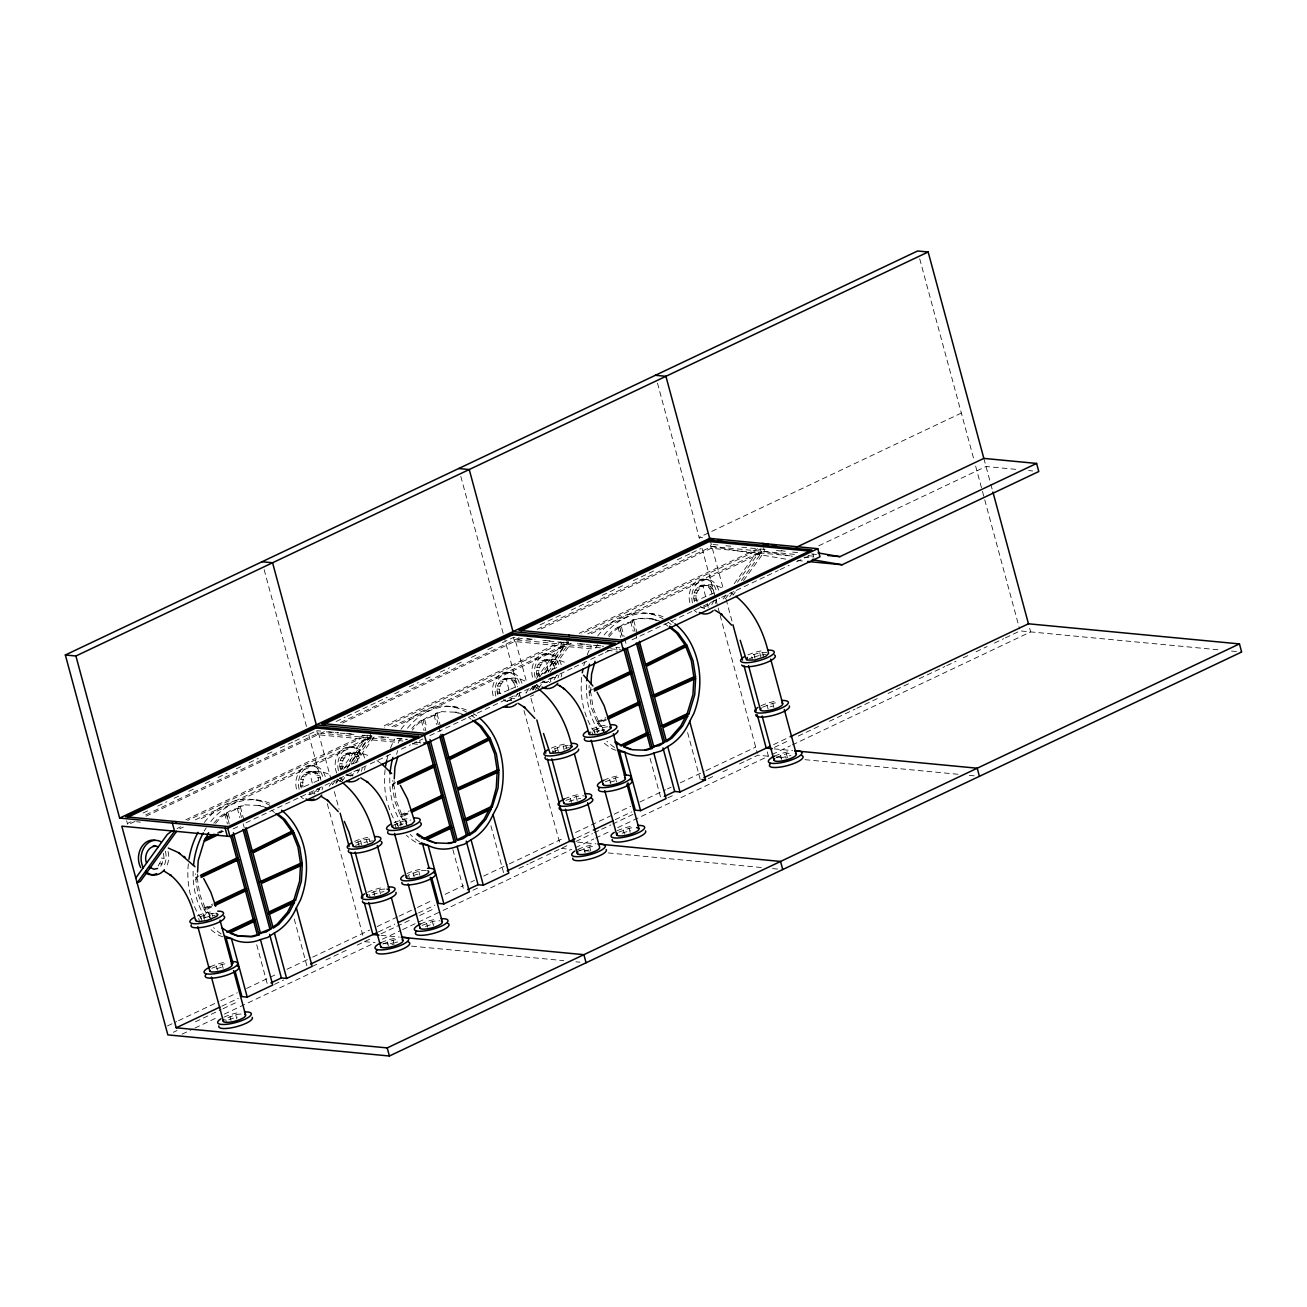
<?xml version="1.0" encoding="UTF-8"?>
<svg xmlns="http://www.w3.org/2000/svg" width="1307" height="1307" viewBox="0 0 1307 1307"><rect width="100%" height="100%" fill="white"/><g stroke="black" fill="none" stroke-linecap="round" stroke-linejoin="round"><path stroke-width="0.75" stroke-dasharray="5 3.75" d="M197.471 873.942L197.259 877.765L195.495 877.601L195.707 873.779M394.142 780.72L393.93 784.543L392.165 784.38L392.394 780.557M590.813 687.482L590.601 691.321L588.836 691.142L589.163 685.407M160.745 866.28L164.078 858.323L163.326 852.474M301.214 788.056C295.513 769.186 319.218 768.434 330.802 775.329M306.998 772.061L309.628 772.306L312.259 783.105L303.502 786.896C298.78 775.982 316.049 764.53 320.656 777.894L318.026 777.632L315.003 773.189L310.543 771.326M340.555 769.415C334.837 750.528 358.543 749.777 370.142 756.688M343.186 769.676C337.173 758.681 354.801 745.137 359.997 759.236L357.35 758.991L354.344 754.547L349.884 752.685M497.885 694.834C492.249 677.059 514.272 674.739 525.773 681.486M508.929 689.867L500.173 693.658C495.451 682.744 512.72 671.292 517.327 684.656L514.697 684.411L511.674 679.967L507.214 678.104M537.226 676.193C531.524 657.307 555.23 656.555 566.813 663.466M539.856 676.438C533.844 665.443 551.472 651.899 556.668 666.015L554.021 665.769L551.015 661.309L546.555 659.447M694.556 601.596C688.92 583.837 710.943 581.501 722.444 588.264M697.203 601.857C691.191 590.862 708.802 577.318 713.998 591.434L711.367 591.172L708.345 586.729L703.901 584.866M396.625 754.302L397.622 750.626M158.098 866.035L160.892 861.035L163.522 861.28M308.681 794.378L315.444 791.454L318.075 791.699L320.869 786.7M357.415 773.058L360.193 768.059L357.563 767.797M517.539 693.462L516.396 696.19L513.765 695.928L510.073 699.915L505.352 701.14L507.998 701.402L503.015 700.585M554.086 679.82L556.88 674.82M714.21 600.24L711.416 605.239L708.786 604.994L702.039 607.918L704.669 608.163L699.686 607.363M315.444 791.454L317.095 789.167L319.725 789.412M708.786 604.994L710.436 602.707M329.184 786.275L332.681 781.439M340.849 770.166L360.683 742.784L365.323 739.272L364.228 735.22L185.088 820.143M334.804 781.504L332.468 784.723L331.423 780.883M344.133 768.614L363.967 741.232L368.607 737.72M335.736 783.171L337.614 780.589L334.331 782.141M347.09 767.487L367.251 739.68L371.874 736.168L370.78 732.116M336.373 783.154L338.709 779.92M346.894 768.614L367.97 739.533L366.875 735.482L187.718 820.404M339.64 781.586L341.993 778.368M352.514 763.827L371.237 737.981L369.489 731.495M341.764 781.651L345.26 776.815M355.798 762.275L374.521 736.413L197.961 820.11M528.191 689.835L525.855 693.053L529.139 691.501L533.387 685.636M536.36 678.545L557.37 649.546L561.994 646.05L560.899 641.998L381.758 726.921M539.644 676.993L560.638 647.994L565.278 644.498M532.406 689.949L536.654 684.084M544.954 672.631L563.921 646.442L568.561 642.946L567.467 638.894M533.044 689.916L536.556 685.064M544.741 673.759L564.64 646.295L563.546 642.243L384.389 727.166M535.151 689.982L539.824 683.512M548.025 672.206L567.908 644.743L566.16 638.257M538.435 688.43L541.948 683.577M550.133 672.272L571.192 643.191L394.632 726.888M726.038 594.979L722.526 599.815L725.81 598.263L729.306 593.427M734.207 583.706L754.041 556.325L758.664 552.812L757.586 548.76L578.429 633.683M737.475 582.154L757.308 554.772L761.948 551.26L586.827 634.271M729.714 596.695L732.051 593.46M741.412 580.537L761.311 553.073L760.217 549.022L581.06 633.944M732.998 595.126L735.335 591.908M743.52 580.602L764.579 551.521L762.831 545.035M213.842 823.198L219.021 817.267L224.608 813.542L226.372 813.722L229.182 824.129M215.59 823.377L220.785 817.43L226.372 813.722M411.803 728.489L415.691 724.045L421.279 720.32L423.043 720.484L417.456 724.209L412.26 730.139M608.474 635.267L612.379 630.807L617.966 627.082L619.714 627.262L622.524 637.669M608.948 636.917L614.127 630.971L619.714 627.262M226.356 813.183L231.568 809.719L239.001 808.2L226.356 813.183L228.986 822.887M423.043 719.961L428.239 716.497L435.672 714.962L423.043 719.961L425.853 730.907M619.714 626.723L624.909 623.259L632.343 621.74L619.714 626.723L622.328 636.427M393.407 825.305L402.817 821.253L410.904 820.028M211.832 968.242L222.108 964.403A11.6 3.022 -15.1 0 1 227.516 963.635M565.849 800.423L576.109 796.6A11.6 3.022 -15.1 0 1 583.641 795.849M605.19 781.782L615.45 777.943A11.6 3.022 -15.1 0 1 620.858 777.175M762.52 707.185L772.78 703.362A11.6 3.022 -15.1 0 1 778.204 702.594M382.771 944.046L393.031 940.207A11.6 3.022 -15.1 0 1 398.455 939.439M422.112 925.389L432.372 921.566A11.6 3.022 -15.1 0 1 439.904 920.831M579.442 850.808L589.702 846.985A11.6 3.022 -15.1 0 1 595.126 846.201M618.783 832.167L629.043 828.328A11.6 3.022 -15.1 0 1 634.467 827.56M776.113 757.586L786.389 753.747A11.6 3.022 -15.1 0 1 791.797 752.979M214.234 913.25L206.147 914.475L198.403 917.449L199.497 921.5M355.733 842.868L363.477 839.895L371.564 838.669M568.251 745.431L560.164 746.673L552.404 749.63L553.498 753.682M607.575 726.79L599.488 728.015L591.744 730.989L592.839 735.04M961.331 413.061L699.098 537.373L702.611 537.716M143.1 813.019L148.573 810.422M157.722 806.092L166.855 801.763M174.174 798.283L179.647 795.685M188.796 791.356L196.099 787.892M205.248 783.563L210.737 780.965M218.04 777.485L227.189 773.156M236.322 768.826L241.811 766.229M249.114 762.765L258.263 758.419M267.396 754.09L272.885 751.492M280.204 748.029L292.997 741.968M294.827 741.102L307.619 735.024M309.449 734.158L316.751 730.695L320.721 731.07M336.111 721.529L345.244 717.184M347.074 716.318L376.334 702.463M378.148 701.598L387.297 697.268M394.6 693.788L400.089 691.191M409.238 686.861L418.371 682.532M425.69 679.068L431.163 676.471M440.312 672.125L449.445 667.795M456.764 664.332L462.253 661.734M471.386 657.405L478.705 653.925M487.838 649.595L493.327 646.998M502.46 642.668L513.439 637.473L519.369 638.028M540.101 624.828L562.026 614.437M571.175 610.091L593.117 599.701M602.249 595.371L624.191 584.964M633.323 580.635L655.264 570.228M662.567 566.764L669.887 563.301M677.206 559.837L689.998 553.776M691.828 552.91L700.96 548.564M127.334 823.557L131.01 821.825M145.714 814.849L318.5 732.949L402.883 740.987M340.555 722.493L518.846 637.979M537.226 629.255L711.841 546.489L796.241 554.527M135.046 821.4L127.727 824.864L126.648 820.812M146.008 816.205L317.846 734.746L398.39 742.425M321.13 733.194L324.414 731.642M342.695 722.983L514.517 641.525L595.061 649.203M517.801 639.973L521.085 638.404L534.922 639.727M541.196 628.879L711.204 548.287L791.748 555.965M177.033 828.524L180.693 826.792M195.315 819.865L371.874 736.168L361.99 735.22M391.986 726.643L568.561 642.946L542.846 640.479M179.68 828.785L183.323 827.053M591.303 633.666L764.579 551.521L792.418 556.276M818.77 545.787L986.033 466.501L1016.454 469.409M217.632 832.526L222.991 829.978M217.599 833.539L222.974 830.991M219.903 832.967L223.432 831.301M233.152 828.899L238.642 826.302M245.961 822.822L337.353 779.495M339.183 778.629L351.975 772.568M353.805 771.702L368.427 764.775M370.257 763.909L392.198 753.502M401.331 749.172L410.48 744.843M412.309 743.977L422.896 738.945M429.823 735.661L557.795 675M559.625 674.134L572.417 668.073M574.247 667.207L588.869 660.28M590.699 659.414L603.491 653.337M605.321 652.471L612.64 649.007M631.984 639.842L719.732 598.247M721.562 597.381L734.354 591.303M736.184 590.437L765.428 576.583M767.258 575.717L778.237 570.505M780.067 569.64L789.199 565.31M796.518 561.847L809.311 555.785M531.001 688.903L534.285 687.351M530.479 696.435L533.746 694.883M195.495 877.601L199.072 875.902M392.165 784.38L395.743 782.681M588.836 691.142L592.414 689.442M195.707 879.023L197.471 879.203L199.857 894.592L205.379 908.512L203.614 908.349L198.109 894.429L195.707 879.023L199.301 877.324M392.378 785.801L394.142 785.964L396.544 801.371L402.05 815.29L400.301 815.111L394.779 801.191L392.378 785.801L395.972 784.102M589.065 692.563L590.813 692.743L593.215 708.133L598.72 722.052L596.972 721.889L591.45 707.969L589.065 692.563L592.643 690.864M203.614 908.349L212.6 904.085M400.301 815.111L409.271 810.863M596.972 721.889L605.942 717.625M204.987 908.692L212.567 905.114M401.657 815.47L409.238 811.876M598.328 722.248L605.909 718.654M211.767 920.226L204.137 909.623L213.074 905.392M408.438 826.988L400.808 816.401L407.964 813.003M605.108 733.766L597.479 723.163L606.432 718.932M210.247 915.848L205.869 909.77L213.057 906.404M406.918 822.626L402.54 816.532L407.931 814.016M606.856 733.93L599.227 723.31L606.399 719.945M167.508 1025.913L176.69 1021.551M178.536 1020.685L218.972 1001.505M220.818 1000.639L237.351 992.797M246.549 988.451L277.787 973.633M286.985 969.271L310.87 957.949M312.716 957.083L369.701 930.061M377.053 926.581L397.263 916.991M399.109 916.125L415.642 908.283M417.488 907.417L432.192 900.441M445.05 894.347L463.43 885.623M470.781 882.143L474.457 880.395M483.655 876.049L507.541 864.711M509.387 863.845L564.526 837.705M575.554 832.477L612.313 815.062M614.159 814.179L630.693 806.337M639.891 801.992L665.622 789.787M667.469 788.922L671.144 787.173M680.326 782.811L704.228 771.489M706.058 770.624L755.691 747.098M221.863 1006.145L238.299 998.352M378.377 931.956L394.796 924.163M418.534 912.923L434.97 905.13M576.861 837.869L591.483 830.942M615.221 819.685L631.64 811.892M773.581 744.614L788.235 737.671M173.374 1032.269L177.049 1030.52M195.429 1021.813L221.161 1009.625M222.991 1008.743L237.694 1001.783M274.47 984.351L283.652 979.989M313.059 966.053L316.735 964.305M325.933 959.959L347.989 949.503M357.17 945.141L371.874 938.165M381.072 933.819L410.48 919.867M419.678 915.521L434.381 908.545M472.971 890.247L480.322 886.767M518.928 868.469L528.11 864.107M529.956 863.241L544.66 856.265M546.489 855.399L568.561 844.943M575.913 841.447L592.447 833.621M594.293 832.739L599.799 830.125M601.645 829.259L610.826 824.897M612.673 824.031L632.882 814.441M667.812 797.891L673.317 795.277M708.247 778.727L713.753 776.113M722.951 771.751L730.303 768.271M739.501 763.909L745.006 761.295M746.852 760.429L757.88 755.201L774.512 756.786M774.381 747.375L789.052 740.415M798.218 736.07L820.224 725.646M829.39 721.301L855.072 709.129M856.902 708.247L878.908 697.824M888.074 693.478L910.08 683.038M919.246 678.692L944.912 666.537M946.758 665.655L955.923 661.309M963.259 657.829L968.765 655.232M976.1 651.752L987.095 646.54M994.431 643.06L1003.596 638.715M1005.442 637.849L1020.097 630.889L1221.359 650.085M182.081 1034.147L193.109 1028.919M194.939 1028.054L217.011 1017.598M224.363 1014.101L373.247 943.54M382.428 939.178L400.808 930.47M402.654 929.587L441.243 911.289M443.089 910.424L569.917 850.302M575.423 847.688L593.803 838.98M595.649 838.097L610.353 831.138M617.705 827.641L768.418 756.198L767.111 751.345M772.094 754.466L790.425 745.774M792.271 744.908L1030.651 631.902L1029.344 627.033M714.161 592.937L696.86 600.436L694.213 600.174M546.522 671.978L539.513 675.016L536.883 674.771M556.815 667.518L548.27 671.226L545.64 660.427L543.009 660.182M510.645 689.132L517.49 686.175M344.591 767.487L360.144 760.756M313.974 782.37L320.803 779.397M350.423 775.492L353.07 775.754L348.021 775.721L352.727 774.496L356.419 770.509L359.066 770.771M426.311 870.429A11.6 3.022 -15.1 0 0 418.779 871.181L408.519 875.004L409.597 879.056M384.862 889.054A11.6 3.022 -15.1 0 0 379.438 889.822L369.178 893.645L370.273 897.697M241.109 1014.02A11.6 3.022 -15.1 0 0 235.701 1014.787L225.441 1018.627L226.519 1022.678M766.817 652.356L759.743 652.765L751.313 655.313L752.407 659.365M634.973 631.444L631.967 620.27C641.296 617.084 652.193 617.574 661.146 621.854M631.967 620.27L639.973 618.587L653.696 619.044M438.286 724.666L435.296 713.508L441.537 711.645L457.025 712.266L464.475 715.076M435.296 713.508L443.302 711.809M241.485 817.365L238.626 806.729L244.866 804.867L260.354 805.504L267.804 808.314M238.626 806.729L246.615 805.047M555.736 677.532L553.09 677.287L549.397 681.274L544.692 682.499L549.741 682.515M1028.642 470.569L1032.693 470.945M718.017 544.986L710.109 544.235L711.204 548.287M725.924 545.754L733.848 546.506M741.755 547.257L755.593 548.581M760.217 549.022L768.336 549.79M776.44 550.557L784.559 551.342M792.679 552.109L799.345 552.796M811.516 553.956L817.594 554.527M808.102 555.671L816.009 556.423M803.919 557.125L814.065 558.105M797.466 560.507L803.56 561.095M705.731 579.246L708.378 579.507M701.5 585.095L704.13 585.356M706.237 585.422L708.868 585.683M700.34 585.601L702.97 585.846L705.6 596.645M708.345 586.729L710.992 586.974M699.196 586.091L701.826 586.353M710.109 588.689L712.74 588.951M697.137 587.791L699.784 588.052M695.487 590.078L698.134 590.339M694.36 592.79L696.99 593.051M693.805 595.763L696.435 596.008M693.87 598.753L696.517 599.014M1231.504 651.049L1241.65 652.013M649.22 613.637L654.497 614.143M527.276 638.78L535.184 639.548M545.084 640.479L552.992 641.247M563.546 642.243L569.623 642.832M579.769 643.796L587.889 644.563M596.008 645.348L602.086 645.919M577.286 643.763L591.483 645.119M593.509 645.315L603.654 646.279M615.826 647.439L619.877 647.831M600.37 647.847L515.17 639.711L526.541 681.911M610.516 648.811L621.315 649.84M607.249 650.363L617.378 651.327M548.401 653.827L551.031 654.088M548.891 660.002L551.538 660.264M544.153 659.676L546.783 659.937M551.015 661.309L553.645 661.571M541.85 660.672L544.48 660.934M552.763 663.27L555.41 663.531M539.807 662.371L542.438 662.633M538.157 664.659L540.788 664.92M537.014 667.387L539.644 667.632M536.458 670.344L539.105 670.589M536.54 673.35L539.17 673.595M509.06 672.484L511.707 672.729M509.567 678.66L512.197 678.905M504.812 678.333L507.459 678.578M542.356 681.944L547.339 682.744M503.669 678.823L506.299 679.085L510.236 695.275M511.674 679.967L514.321 680.212M502.509 679.33L505.156 679.575M513.422 681.927L516.069 682.172M500.467 681.029L503.113 681.274M498.817 683.316L501.463 683.561M497.673 686.028L500.32 686.273M497.134 688.985L499.764 689.23M497.199 691.991L499.829 692.236M497.542 693.413L500.173 693.658M512.115 698.216L514.746 698.461M508.913 700.421L511.56 700.666L510.678 697.072M452.549 706.858L457.826 707.365M597.479 723.163L599.243 723.326M457.025 712.266L455.277 712.103L464.573 715.615M774.348 748.878L792.614 750.61M776.538 756.982L786.683 757.946M804.949 759.677L959.126 774.381M969.271 775.345L977.391 776.129M328.629 731.822L338.513 732.77M346.437 733.521L354.344 734.289M366.875 735.482L372.952 736.053M381.072 736.838L389.192 737.605M397.295 738.373L407.441 739.337M326.391 731.838L338.252 732.966M340.228 733.145L354.083 734.469M378.573 736.805L388.718 737.769M396.838 738.553L406.983 739.517M414.76 742.131L424.644 743.062M412.604 743.781L420.707 744.565M351.73 747.065L354.36 747.31M347.482 752.914L350.113 753.159M352.22 753.24L354.867 753.486M346.322 753.404L348.969 753.665L351.599 764.464M354.344 754.547L356.974 754.793M345.179 753.91L347.809 754.155M356.092 756.508L358.722 756.753M343.137 755.609L345.767 755.854M341.486 757.897L344.117 758.142M340.343 760.609L342.973 760.854M339.787 763.566L342.418 763.827M339.853 766.572L342.499 766.833M340.212 767.993L342.842 768.255M312.389 765.706L315.02 765.967M308.142 771.555L310.788 771.8M312.896 771.882L315.526 772.143M345.685 775.165L350.652 775.982M315.003 773.189L317.65 773.434M305.838 772.551L308.485 772.813M316.751 775.149L319.398 775.41M303.796 774.25L306.426 774.512M302.146 776.538L304.776 776.799M301.002 779.25L303.649 779.511M300.447 782.223L303.093 782.468M300.528 785.213L303.159 785.474M300.871 786.634L303.502 786.896M312.242 793.643L314.889 793.888L314.007 790.294M255.878 800.096L261.155 800.603M400.808 816.401L402.572 816.565M260.354 805.504L258.606 805.324L266.04 808.134M577.678 842.1L595.943 843.848M561.193 848.423L571.747 849.436M575.815 849.811L590.012 851.167M608.261 852.916L762.455 867.619M772.6 868.583L778.694 869.171M136.532 821.76L140.486 822.136M161.447 858.062L164.078 858.323M159.748 863.747L162.395 863.992M204.137 909.623L205.902 909.786M381.007 935.338L399.272 937.07M364.522 941.661L375.076 942.657M383.196 943.442L393.342 944.406M411.591 946.137L563.758 960.645M575.93 961.805L579.981 962.197M781.21 550.606L785.18 551.293M711.841 546.489L787.369 559.396M308.991 794.068L311.327 794.623M651.948 618.865L661.244 622.377M616.022 750.332L612.509 749.009A71.33 56.544 -84.6 0 1 603.099 742.098M222.664 936.792L219.168 935.469A71.33 56.544 -84.6 0 1 209.757 928.558M700.209 606.301L702.333 607.608M542.879 680.882L544.986 682.189M503.538 699.539L505.662 700.846M346.208 774.12L348.315 775.427M730.94 592.774L733.456 594.538M534.008 685.799L539.301 689.541M376.939 760.576L381.971 764.121M337.337 779.037L342.63 782.762M664.969 623.782L667.812 626.053M468.282 717.02L471.141 719.275M271.611 810.242L274.47 812.513M983.844 458.398L990.265 482.234M990.804 484.194L992.389 490.092M919.703 258.802L973.519 458.202M975.626 466.06L1019.574 628.928M812.97 554.054L813.689 556.749M762.504 652.356L763.598 656.408M759.743 652.765L760.837 656.817M772.78 703.362L773.875 707.414M786.389 753.747L787.467 757.799M753.943 654.301L755.038 658.352M767.046 705.045L768.14 709.097M780.638 755.43L781.733 759.481M710.093 540.003L723.228 588.673M726.104 599.341L732.443 622.818M657.47 383.114L699.425 538.566M702.071 548.401L715.354 597.593M715.877 599.554L719.602 613.326M720.124 615.287L757.341 753.24M687.596 732.573L700.225 779.397M633.732 620.449L637.555 634.614M635.496 633.372L637.587 641.133M630.595 621.56L633.209 631.265M621.462 626.886L624.092 636.591M624.615 638.535L626.707 646.295M617.966 627.082L620.776 637.506M650.069 758.305L660.803 798.071M616.283 647.275L617.018 649.971M602.413 727.346L603.507 731.397M615.45 777.943L616.545 781.994M629.043 828.328L630.137 832.379M596.613 728.898L597.707 732.949M609.716 779.625L610.81 783.677M623.308 830.01L624.403 834.062M593.966 729.894L595.061 733.962M565.833 745.578L566.568 748.274M563.072 746.003L564.167 750.055M576.109 796.6L577.204 800.652M589.702 846.985L590.797 851.037M557.272 747.539L558.367 751.59M570.375 798.283L571.469 802.335M583.968 848.668L585.062 852.719M554.642 748.552L555.736 752.603M531.001 698.395L535.233 714.063M513.439 637.473L514.517 641.525M460.816 476.402L503.277 633.764M503.816 635.741L517.621 686.878M519.729 694.752L521.852 702.627M523.976 710.485L559.886 843.57M490.926 825.812L503.554 872.619M437.044 713.671L440.394 726.071M438.809 726.61L440.916 734.371M433.924 714.798L436.538 724.503M424.791 720.124L426.883 727.885M421.279 720.32L424.089 730.727M452.892 849.632L464.132 891.309M419.612 740.514L420.348 743.209M405.742 820.584L406.836 824.635M418.779 871.181L419.874 875.233M432.372 921.566L433.467 925.617M399.942 822.119L401.037 826.171M413.028 872.864L414.123 876.915M426.637 923.248L427.732 927.3M397.295 823.132L398.39 827.184M395.073 824.211L396.168 828.262M369.162 838.816L369.881 841.512M366.401 839.225L367.496 843.276M379.438 889.822L380.533 893.874M393.031 940.207L394.126 944.258M360.601 840.76L361.696 844.812M373.704 891.505L374.799 895.556M387.297 941.89L388.391 945.941M357.955 841.773L359.049 845.825M318.5 732.949L330.916 778.972M334.331 791.634L339.085 809.245M316.751 730.695L317.846 734.746M264.145 569.623L306.606 727.002M308.73 734.861L320.934 780.116M327.305 803.723L363.215 936.792M294.255 919.033L306.884 965.84M240.374 806.909L244.197 821.074M243.184 823.72L244.229 827.592M237.237 808.02L239.867 817.725M228.121 813.346L230.212 821.106M224.608 813.542L227.418 823.965M256.727 944.765L267.461 984.53M211.816 913.397L212.551 916.093M209.055 913.805L210.149 917.857M222.108 964.403L223.203 968.454M235.701 1014.787L236.796 1018.839M203.271 915.357L204.366 919.409M216.358 966.085L217.452 970.137M229.95 1016.47L231.045 1020.522M200.625 916.354L201.719 920.406M707.348 603.834L708.231 607.428M550.018 678.415L550.884 682.025M711.367 591.172L712.054 594.015M554.021 665.769L554.723 668.612M514.697 684.411L515.383 687.253M357.35 758.991L358.053 761.834M318.026 777.632L318.712 780.475M204.333 822.462A71.33 56.544 -84.6 0 1 269.863 805.373M201.147 918.658A71.33 56.544 -84.6 0 1 188.698 861.084M210.786 821.45A71.33 56.544 -84.6 0 1 271.791 804.132M221.193 933.95A71.33 56.544 -84.6 0 1 213.58 927.676M205.379 917.612A71.33 56.544 -84.6 0 1 193.24 869.041M204.251 831.072A71.33 56.544 -84.6 0 1 206.294 827.707M299.14 789.314A17.383 13.789 -84.6 0 1 307.88 766.899A17.383 13.789 -84.6 0 1 325.361 776.881M355.716 845.4A17.383 4.525 -15.1 0 1 366.891 841.822M369.767 841.267A17.383 4.525 -15.1 0 1 372.511 840.858M354.622 841.349A17.383 4.525 -15.1 0 1 371.417 836.807M296.509 789.069A17.383 13.789 -84.6 0 1 306.41 766.163A17.383 13.789 -84.6 0 1 323.286 779.544M322.862 787.059A17.383 13.789 -84.6 0 1 321.979 789.918M303.436 798.708A17.383 13.789 -84.6 0 1 300.447 796.339M367.675 892.224A17.383 4.525 -15.1 0 1 384.307 887.339M372.528 894.691A17.383 4.525 -15.1 0 1 379.684 892.518M381.138 892.175A17.383 4.525 -15.1 0 1 384.013 891.603M381.285 942.608A17.383 4.525 -15.1 0 1 397.916 937.723M390.336 943.687A17.383 4.525 -15.1 0 1 393.276 942.902M394.73 942.559A17.383 4.525 -15.1 0 1 397.622 942.004M210.345 966.804A17.383 4.525 -15.1 0 1 226.977 961.919M216.554 968.797A17.383 4.525 -15.1 0 1 223.791 966.755M223.938 1017.189A17.383 4.525 -15.1 0 1 240.57 1012.304M228.79 1019.672A17.383 4.525 -15.1 0 1 237.4 1017.14M168.031 851.478A17.383 13.789 -84.6 0 1 166.022 867.407M203.712 917.988A17.383 4.525 -15.1 0 1 215.165 915.455M197.292 915.929A17.383 4.525 -15.1 0 1 214.07 911.404M165.401 851.216A17.383 13.789 -84.6 0 1 163.375 867.145M401.004 729.241A71.33 56.544 -84.6 0 1 466.534 712.152M471.386 715.305A71.33 56.544 -84.6 0 1 474.474 717.755M415.838 842.231A71.33 56.544 -84.6 0 1 406.428 835.32M397.818 825.436A71.33 56.544 -84.6 0 1 387.411 802.694M386.905 800.766A71.33 56.544 -84.6 0 1 385.369 767.863M386.692 760.56A71.33 56.544 -84.6 0 1 388.097 755.152M390.466 748.208A71.33 56.544 -84.6 0 1 394.681 739.076M407.474 728.228A71.33 56.544 -84.6 0 1 466.73 710.126M473.444 713.622A71.33 56.544 -84.6 0 1 476.647 715.795M419.482 841.757A71.33 56.544 -84.6 0 1 410.251 834.454M402.05 824.39A71.33 56.544 -84.6 0 1 389.911 775.803M398.145 743.16A71.33 56.544 -84.6 0 1 400.922 737.851M495.827 696.092A17.383 13.789 -84.6 0 1 504.551 673.66A17.383 13.789 -84.6 0 1 522.048 683.659M552.387 752.178A17.383 4.525 -15.1 0 1 560.621 749.319M565.016 748.29A17.383 4.525 -15.1 0 1 569.182 747.637M551.309 748.127A17.383 4.525 -15.1 0 1 568.088 743.585M493.18 695.83A17.383 13.789 -84.6 0 1 503.081 672.942A17.383 13.789 -84.6 0 1 519.957 686.322M519.827 692.351A17.383 13.789 -84.6 0 1 518.65 696.68M564.363 798.985A17.383 4.525 -15.1 0 1 580.978 794.117M569.198 801.469A17.383 4.525 -15.1 0 1 576.354 799.28M577.808 798.936A17.383 4.525 -15.1 0 1 580.684 798.381M577.955 849.37A17.383 4.525 -15.1 0 1 594.587 844.502M584.164 851.363A17.383 4.525 -15.1 0 1 591.401 849.321M407.016 873.566A17.383 4.525 -15.1 0 1 423.648 868.698M413.224 875.559A17.383 4.525 -15.1 0 1 420.478 873.533M420.609 923.967A17.383 4.525 -15.1 0 1 437.241 919.082M425.461 926.434A17.383 4.525 -15.1 0 1 434.071 923.918M338.48 770.673A17.383 13.789 -84.6 0 1 347.221 748.258A17.383 13.789 -84.6 0 1 364.702 758.24M365.127 767.176A17.383 13.789 -84.6 0 1 364.441 770.117M398.978 825.223A17.383 4.525 -15.1 0 1 403.291 823.9M393.962 822.707A17.383 4.525 -15.1 0 1 410.741 818.166M336.798 773.14A17.383 13.789 -84.6 0 1 343.447 748.601A17.383 13.789 -84.6 0 1 362.072 757.995M362.202 768.402A17.383 13.789 -84.6 0 1 361.32 771.277M342.777 780.067A17.383 13.789 -84.6 0 1 339.787 777.698M597.675 636.003A71.33 56.544 -84.6 0 1 663.204 618.914M668.057 622.067A71.33 56.544 -84.6 0 1 671.144 624.517M594.505 732.198A71.33 56.544 -84.6 0 1 582.04 674.624M583.804 665.524A71.33 56.544 -84.6 0 1 584.784 661.93M587.153 654.987A71.33 56.544 -84.6 0 1 591.352 645.854M604.144 634.99A71.33 56.544 -84.6 0 1 663.401 616.904M670.115 620.4A71.33 56.544 -84.6 0 1 673.334 622.573M614.535 747.49A71.33 56.544 -84.6 0 1 606.922 741.216M598.72 731.152A71.33 56.544 -84.6 0 1 586.582 682.581M595.698 648.125A71.33 56.544 -84.6 0 1 597.593 644.612M692.498 602.854A17.383 13.789 -84.6 0 1 701.238 580.439A17.383 13.789 -84.6 0 1 718.719 590.421M749.074 658.94A17.383 4.525 -15.1 0 1 752.995 657.405M754.4 656.947A17.383 4.525 -15.1 0 1 760.233 655.362M761.687 655.068A17.383 4.525 -15.1 0 1 765.853 654.399M747.98 654.889A17.383 4.525 -15.1 0 1 764.758 650.347M689.851 602.609A17.383 13.789 -84.6 0 1 698.591 580.177A17.383 13.789 -84.6 0 1 716.073 590.176M716.514 599.112A17.383 13.789 -84.6 0 1 715.337 603.458M696.794 612.248A17.383 13.789 -84.6 0 1 693.805 609.879M761.033 705.764A17.383 4.525 -15.1 0 1 777.665 700.879M770.084 706.842A17.383 4.525 -15.1 0 1 773.025 706.058M774.626 756.149A17.383 4.525 -15.1 0 1 791.258 751.264M780.834 758.142A17.383 4.525 -15.1 0 1 790.964 755.544M603.687 780.344A17.383 4.525 -15.1 0 1 620.319 775.459M609.895 782.338A17.383 4.525 -15.1 0 1 617.149 780.295M617.28 830.729A17.383 4.525 -15.1 0 1 633.911 825.844M622.132 833.212A17.383 4.525 -15.1 0 1 630.742 830.68M535.151 677.451A17.383 13.789 -84.6 0 1 543.892 655.019A17.383 13.789 -84.6 0 1 561.373 665.018M561.814 673.955A17.383 13.789 -84.6 0 1 561.111 676.895M595.665 732.002A17.383 4.525 -15.1 0 1 599.962 730.678M601.432 730.303A17.383 4.525 -15.1 0 1 604.34 729.649M591.891 728.947A17.383 4.525 -15.1 0 1 607.428 724.944M532.521 677.189A17.383 13.789 -84.6 0 1 541.261 654.774A17.383 13.789 -84.6 0 1 558.743 664.757M558.873 675.18A17.383 13.789 -84.6 0 1 557.991 678.039M539.448 686.828A17.383 13.789 -84.6 0 1 536.458 684.46"/><path stroke-width="1.5" d="M197.586 872.03L198.223 860.561L204.039 841.496L218.138 834.797M302.276 865.005L301.362 881.294L295.545 900.36L269.095 912.907L261.188 883.597L302.276 865.005L300.512 864.842L299.597 881.114L293.797 900.196L269.111 911.894M394.257 778.809L394.894 767.34L397.883 756.312M591.025 683.659L591.565 674.102L595.061 661.244M695.618 678.545L654.546 697.137L662.453 726.447L688.903 713.9L694.703 694.834L695.618 678.545L693.87 678.382L692.939 694.654L687.139 713.736L660.688 726.267M216.129 913.397L217.926 914.475L216.717 916.354L207.307 920.422L199.219 921.647L196.066 921.076L195.756 919.54M342.63 782.762C360.111 797.009 370.355 818.247 375.256 839.895L372.397 842.868L364.637 845.825L356.55 847.067L353.396 846.495L353.102 844.959M400.383 785.376L407.474 798.92L414.597 821.253L411.721 824.211L401.053 827.854L393.995 828.279L392.427 826.318M539.301 689.541C556.782 703.77 567.026 725.009 571.927 746.673L569.068 749.63L561.324 752.603L550.067 753.273L543.532 733.505M597.07 692.138L604.144 705.698L611.268 728.015L606.17 732.067L597.74 734.616L589.408 734.616L590.078 732.067M735.972 596.302C753.453 610.549 763.696 631.787 768.614 653.435L765.739 656.408L755.07 660.035L746.738 660.035L747.424 657.486M208.63 832.69L205.085 839.47L215.818 834.389M233.005 963.471L226.16 938.116L231.437 938.606A53.554 42.445 -84.6 0 0 260.469 939.586L267.739 937.413L274.388 932.986A53.554 42.445 -84.6 0 0 296.362 907.842L300.512 899.919A71.33 56.544 -84.6 0 0 281.544 810.226M465.782 819.669L457.875 790.359L498.947 771.784L498.032 788.056L492.216 807.138L465.782 819.669L464.018 819.505L490.468 806.958L491.791 804.442L496.268 787.892L497.183 771.604L486.465 776.456M491.171 809.164L485.845 819.309L475.47 831.187L469.883 834.912L468.135 834.748L473.722 831.023L484.096 819.146L489.406 808.984L491.171 809.164L466.142 821.025L469.883 834.912M419.335 843.554L428.108 845.384A53.554 42.445 -84.6 0 0 457.14 846.348L464.41 844.191L471.059 839.748A53.554 42.445 -84.6 0 0 493.033 814.604L497.183 806.68A71.33 56.544 -84.6 0 0 479.751 718.246M687.841 715.926L682.532 726.088L672.141 737.965L666.554 741.673L662.812 727.787L687.841 715.926L686.077 715.762L680.767 725.924L670.393 737.785L666.194 740.579M625.824 775.051L619.518 751.656L624.779 752.146A53.554 42.445 -84.6 0 0 653.81 753.126L661.081 750.953L667.73 746.526A53.554 42.445 -84.6 0 0 689.72 721.382L693.854 713.459A71.33 56.544 -84.6 0 0 674.886 623.766M135.797 877.961L167.296 834.454L171.936 830.958M176.674 831.268L140.404 881.343L137.121 882.895L174.566 831.203L172.377 823.1M271.464 928.509L258.819 933.492L266.269 931.973L271.464 928.509L244.768 829.537M272.853 927.039L277.035 924.245L287.426 912.384L292.735 902.222L285.58 905.604M440.916 734.371L468.135 835.271L466.37 835.108L457.385 839.698M468.135 835.271L462.939 838.735L457.254 840.434L430.036 739.533M664.806 742.049L652.177 747.032L659.61 745.513L664.806 742.049L638.11 643.077M250.715 851.576L291.641 831.268L293.405 831.448L284.779 819.456L277.656 813.804M293.405 831.448L252.48 851.739L245.994 827.707M252.937 851.854L272.542 842.133M293.895 832.575L252.921 852.899L260.828 882.241L302.244 863.502L299.728 847.263L293.895 832.575L292.147 832.412L297.963 847.083L300.496 863.339L259.064 882.078L260.828 882.241M490.076 738.21L488.312 738.047L447.386 758.338L449.151 758.517L490.076 738.21L481.45 726.235L474.327 720.582M449.608 758.615L481.695 742.719M490.566 739.337L449.592 759.677L457.499 789.003L498.915 770.28L496.399 754.025L490.566 739.337L488.818 739.174L494.634 753.861L497.166 770.101L457.548 788.023M645.838 664.234L684.982 644.808L686.747 644.988L678.137 632.996L669.576 626.216M686.747 644.988L645.821 665.279L639.335 641.247M646.279 665.394L685.489 645.952L691.305 660.639L693.837 676.879L652.422 695.618L654.17 695.781L695.585 677.042L693.069 660.803L687.253 646.115L646.262 666.439L654.17 695.781M790.082 736.805L1028.462 623.798L1239.461 643.91L1241.65 652.013L389.404 1056.007L167.851 1034.883L65.35 654.987L917.596 250.993L928.15 251.99L983.844 458.398L1036.598 463.43L1038.771 471.533L842.1 564.771L807.612 561.471M65.35 654.987L75.904 656L928.15 251.99M75.904 656L119.64 818.068L709.652 538.386L817.79 548.695L819.979 556.798L229.95 836.48L121.812 826.171L176.216 1027.792L387.215 1047.904L1239.461 643.91M418.518 736.445L315.657 726.643L125.554 816.761L228.415 826.579L418.518 736.445L418.893 737.802L316.033 727.999L127.743 817.251M322.225 723.539L512.344 633.421L615.205 643.224L425.085 733.341L322.225 723.539L322.584 724.895L512.703 634.761L615.564 644.58M709.015 540.183L518.895 630.301L621.756 640.12L811.876 550.002L709.015 540.183L709.374 541.539L810.226 551.146M521.085 630.791L709.374 541.539M796.355 547.274L983.844 458.398M205.117 838.457L214.054 834.209M119.64 818.068L227.761 828.377L817.79 548.695M204.039 840.483L216.374 834.634M827.739 555.491L839.911 556.651L1036.598 463.43M200.87 875.069L236.632 858.111L238.397 858.274L232.058 834.814M397.54 781.831L433.303 764.873L435.068 765.036L428.745 741.592M594.211 688.609L629.974 671.651L631.738 671.814L625.416 648.354M200.837 876.082L238.397 858.274M397.508 782.844L435.068 765.036M594.179 689.622L631.738 671.814M213.662 870.511L224.428 865.414M228.022 863.715L238.756 859.63L246.664 888.94L214.348 904.264M397.769 783.252L403.16 780.687M417.521 773.891L428.288 768.777M594.44 690.014L612.395 681.502M621.364 677.255L626.756 674.706M201.066 877.487L238.756 859.63M397.736 784.265L435.427 766.392L443.334 795.718L411.035 811.026M594.407 691.027L632.098 673.17L640.022 702.48L607.706 717.804M214.397 903.235L244.915 888.776L246.664 888.94M411.068 810.013L441.586 795.538L443.334 795.718M607.739 716.775L638.257 702.316L640.022 702.48M220.23 901.993L225.605 899.445M234.541 895.213L243.478 890.966M418.697 807.922L429.431 802.825M610.01 717.233L613.587 715.533M617.165 713.834L633.258 706.205M214.838 905.555L247.039 890.296L254.947 919.605L228.496 932.152L226.732 931.973L253.182 919.442L254.947 919.605M411.509 812.317L443.71 797.058L451.618 826.383L425.167 838.914L421.181 837.901M608.18 719.095L640.381 703.836L648.288 733.145L621.838 745.693L620.09 745.529L646.524 732.982L648.288 733.145M423.403 838.751L449.853 826.22L451.618 826.383M246.402 924.18L251.761 921.647M267.706 914.083L276.643 909.852M426.981 838.571L435.917 834.34M444.854 830.108L451.977 827.739L455.735 841.626L449.624 843.44L434.169 842.819M475.111 815.764L480.47 813.232M623.651 745.349L639.744 737.72M673.562 721.693L678.921 719.144M255.306 920.961L230.277 932.822L239.246 936.204L252.954 936.662L259.047 934.848L255.306 920.961L253.542 920.798L257.299 934.685L259.047 934.848M451.977 827.739L426.948 839.6L435.917 842.982M648.648 734.501L623.635 746.362L632.588 749.744L646.295 750.218L652.405 748.388L648.648 734.501L646.9 734.338L650.641 748.225L652.405 748.388M176.216 1027.792L220.05 1007.011M270.941 982.88L281.381 977.93L286.658 978.437L312.161 966.347L296.362 907.842M310.543 964.109L376.547 932.822M398.455 922.432L416.721 913.789M467.612 889.659L478.052 884.708L483.329 885.215L508.831 873.125L493.033 814.604M507.214 870.887L575.047 838.735M593.296 830.076L613.391 820.551M664.283 796.42L674.722 791.47L679.999 791.977L705.502 779.887L689.72 721.382M703.901 777.649L769.905 746.362M235.113 971.264L241.958 996.62L247.235 997.127L272.738 985.037L260.469 939.586M431.784 878.043L438.629 903.398L443.906 903.905L469.409 891.815L457.14 846.348M627.932 782.86L635.3 810.16L640.577 810.667L666.08 798.577L653.81 753.126M661.718 692.922L693.87 678.382M463.25 786.961L468.609 784.543M477.545 780.491L482.904 778.073M261.22 882.617L270.157 878.582M279.077 874.53L284.436 872.112M293.372 868.077L298.731 865.642M157.543 868.485L153.981 869.204L149.521 867.342M644.547 750.038L650.641 748.225M447.876 843.276L455.735 841.626M257.299 934.685L251.189 936.498L237.498 936.041L230.31 933.329M158.18 846.724C149.259 843.701 143.329 855.562 146.515 862.898M655.362 375.289L665.917 376.302L709.652 538.386L713.622 539.056M458.692 468.527L469.246 469.54L512.981 631.608L621.119 641.917L623.292 650.02M262.021 561.749L272.575 562.762L316.31 724.846L424.432 735.155L426.621 743.258L423.991 742.997M693.837 676.879L695.585 677.042M632.098 673.17L630.35 672.991L638.257 702.316M687.139 713.736L688.903 713.9M772.323 748.682L766.245 748.094L757.259 714.815M794.64 750.806L977.228 768.222L979.417 776.325M701.99 779.56L705.502 779.887M497.166 770.101L498.915 770.28M443.71 797.058L441.946 796.894L449.853 826.22M490.468 806.958L492.216 807.138M573.626 841.708L569.558 841.332L560.589 808.036M597.969 844.028L780.557 861.444L782.746 869.547M153.213 845.907L155.843 846.168M300.496 863.339L302.244 863.502M247.039 890.296L245.275 890.132L253.182 919.442M293.797 900.196L295.545 900.36M378.981 935.142L372.887 934.554L364.441 903.235M401.298 937.266L583.886 954.682L586.075 962.785M762.406 543.418L768.369 544.431M772.339 545.117L776.309 545.787M818.051 552.926L839.911 556.651M717.608 539.742L721.578 540.412M812.284 559.674L842.1 564.771M636.574 827.592L638.927 828.491A11.6 3.022 -15.1 0 1 626.625 835.14A11.6 3.022 -15.1 0 1 617.378 833.229M386.97 889.087L389.323 889.969A11.6 3.022 -15.1 0 1 377.02 896.635A11.6 3.022 -15.1 0 1 367.773 894.723M609.47 726.937L610.728 727.346M570.146 745.578L571.927 746.673M168.342 848.063L178.683 852.703L195.004 866.721M621.838 745.693L615.336 741.461M623.668 746.869L630.84 749.581M617.786 749.515L624.779 752.146L640.577 810.667M425.167 838.914L417.243 833.572M426.997 840.107L432.372 842.133M421.115 842.737L428.108 845.384L443.906 903.905M228.496 932.152L221.994 927.921M224.445 935.975L231.437 938.606L247.235 997.127M714.733 610.059L722.052 614.584L720.663 613.62L731.577 625.138M557.386 684.639L561.046 686.6M518.046 703.297L525.365 707.822L523.993 706.842L534.89 718.376M360.716 777.877L368.035 782.403L366.646 781.423C380.647 792.761 388.375 809.948 392.198 827.184M321.375 796.518L328.694 801.044L327.322 800.08L338.219 811.598M164.045 871.099L171.364 875.641L169.975 874.661C183.977 885.999 191.688 903.17 195.527 920.422M781.847 702.937L782.664 703.509A11.6 3.022 -15.1 0 1 770.378 710.175A11.6 3.022 -15.1 0 1 761.115 708.263M795.44 753.322L796.257 753.894A11.6 3.022 -15.1 0 1 783.971 760.56A11.6 3.022 -15.1 0 1 774.708 758.648M624.501 777.518L625.334 778.09A11.6 3.022 -15.1 0 1 614.502 784.412A11.6 3.022 -15.1 0 1 603.082 783.808M585.177 796.175L585.993 796.747A11.6 3.022 -15.1 0 1 575.162 803.053A11.6 3.022 -15.1 0 1 563.758 802.449M427.83 870.756L428.647 871.328A11.6 3.022 -15.1 0 1 416.361 877.977A11.6 3.022 -15.1 0 1 407.098 876.066M441.423 921.141L442.256 921.713A11.6 3.022 -15.1 0 1 431.424 928.019A11.6 3.022 -15.1 0 1 420.004 927.431M402.099 939.782L402.915 940.354A11.6 3.022 -15.1 0 1 392.084 946.66A11.6 3.022 -15.1 0 1 380.68 946.072M231.159 963.978L231.976 964.55A11.6 3.022 -15.1 0 1 221.144 970.872A11.6 3.022 -15.1 0 1 209.741 970.268M244.752 1014.363L245.569 1014.951A11.6 3.022 -15.1 0 1 233.283 1021.6A11.6 3.022 -15.1 0 1 224.02 1019.689M559.478 685.489L564.706 689.181L563.333 688.201C577.318 699.539 585.046 716.71 588.869 733.962M178.683 852.703L180.252 853.814M183.911 856.379L185.284 857.343M669.233 627.18L676.373 632.833L684.982 644.808M615.009 742.425L617.852 744.68M472.562 720.402L479.702 726.055L488.312 738.047M416.9 834.519L419.759 836.774M275.891 813.64L283.031 819.293L291.641 831.268M381.971 764.121L391.692 773.499M583.576 675.229L592.872 685.946M203.712 878.598L210.803 892.158L215.688 906.208M344.329 821.417L348.969 832.167L352.874 845.825M740.203 640.267L746.215 659.365M992.928 492.069L1028.462 623.798M770.689 659.104L782.664 703.509M784.282 709.489L796.257 753.894M748.519 665.622L760.494 710.028M762.112 716.007L774.087 760.413M732.949 624.746L742.474 660.019M744.042 665.867L756.198 710.91M667.73 746.526L679.999 791.977M636.346 642.913L663.057 741.87M662.976 747.914L674.722 791.47M627.229 648.239L653.925 747.196M621.756 640.12L622.116 641.459M623.651 648.19L629.974 671.651M638.617 703.672L646.524 732.982M613.342 733.701L625.334 778.09M626.935 784.086L638.927 828.491M569.002 635.088L569.362 636.444M591.172 740.203L603.148 784.608M604.765 790.588L616.757 834.993M574.525 754.27L585.993 796.747M587.611 802.727L599.586 847.132A11.6 3.022 -15.1 0 1 587.3 853.781A11.6 3.022 -15.1 0 1 578.037 851.87M551.832 758.844L563.823 803.25M565.441 809.229L577.416 853.634M536.818 719.945L545.787 753.224M547.372 759.089L559.527 804.132M512.344 633.421L512.703 634.761M442.665 734.469L449.151 758.517M471.059 839.748L483.329 885.215M439.675 736.135L466.37 835.108M466.289 841.136L478.052 884.708M426.981 741.428L433.303 764.873M433.679 766.229L441.586 795.538M450.229 827.56L453.97 841.447M422.831 844.877L429.153 868.289M430.264 877.307L442.256 921.713M394.502 833.425L406.477 877.83M408.094 883.81L420.07 928.215M377.331 845.564L389.323 889.969M391.447 897.893L402.915 940.354M355.161 852.082L367.153 896.471M368.754 902.467L380.745 946.872M340.13 813.166L349.116 846.446M350.701 852.327L362.856 897.354M315.657 726.643L316.033 727.999M387.215 1047.904L389.404 1056.007M274.388 932.986L286.658 978.437M243.004 829.373L269.699 928.329M269.618 934.374L281.381 977.93M233.365 832.755L260.583 933.655M230.833 836.611L236.632 858.111M236.992 859.451L244.915 888.776M227.761 828.377L229.95 836.48M225.131 828.132L227.32 836.235M220.001 920.144L231.976 964.55M233.594 970.546L245.569 1014.951M175.661 821.548L176.02 822.904M197.831 926.663L209.806 971.068M211.424 977.048L223.399 1021.453M193.518 865.299A71.33 56.544 -84.6 0 1 203.288 832.82M188.96 859.254A71.33 56.544 -84.6 0 1 198.011 832.314M321.767 795.162A17.383 13.789 -84.6 0 1 306.083 798.953M381.056 841.398A17.383 4.525 -15.1 0 1 366.352 851.282A17.383 4.525 -15.1 0 1 348.626 850.171M313.99 799.067A17.383 13.789 -84.6 0 1 306.851 799.998M375.076 836.562A17.383 4.525 -15.1 0 1 376.775 842.737A17.383 4.525 -15.1 0 1 353.037 849.158A17.383 4.525 -15.1 0 1 351.338 842.982M388.163 886.963A17.383 4.525 -15.1 0 1 391.822 892.583A17.383 4.525 -15.1 0 1 368.296 899.494A17.383 4.525 -15.1 0 1 364.653 893.857M395.956 892.403A17.383 4.525 -15.1 0 1 379.716 901.863A17.383 4.525 -15.1 0 1 362.594 900.964M401.755 937.348A17.383 4.525 -15.1 0 1 404.5 943.523A17.383 4.525 -15.1 0 1 379.684 949.895A17.383 4.525 -15.1 0 1 381.285 942.608M408.323 941.922A17.383 4.525 -15.1 0 1 393.309 952.248A17.383 4.525 -15.1 0 1 377.233 949.895M230.833 961.544A17.383 4.525 -15.1 0 1 233.561 967.719A17.383 4.525 -15.1 0 1 208.744 974.091A17.383 4.525 -15.1 0 1 210.345 966.804M237.384 966.118A17.383 4.525 -15.1 0 1 222.37 976.443A17.383 4.525 -15.1 0 1 206.294 974.091M244.425 1011.928A17.383 4.525 -15.1 0 1 248.069 1017.565A17.383 4.525 -15.1 0 1 224.559 1024.459A17.383 4.525 -15.1 0 1 220.899 1018.839M252.218 1017.369A17.383 4.525 -15.1 0 1 235.963 1026.828A17.383 4.525 -15.1 0 1 218.857 1025.93M143.378 867.881A17.383 13.789 -84.6 0 1 144.571 846.756A17.383 13.789 -84.6 0 1 161.104 841.839M164.421 869.743A17.383 13.789 -84.6 0 1 145.747 871.181M223.726 915.995A17.383 4.525 -15.1 0 1 209.022 925.862A17.383 4.525 -15.1 0 1 191.296 924.752M156.66 873.648A17.383 13.789 -84.6 0 1 146.106 873.288M140.748 867.636A17.383 13.789 -84.6 0 1 140.829 848.357A17.383 13.789 -84.6 0 1 155.043 840.287M217.746 911.159A17.383 4.525 -15.1 0 1 219.445 917.334A17.383 4.525 -15.1 0 1 195.707 923.739A17.383 4.525 -15.1 0 1 194.008 917.563M390.025 773.94A71.33 56.544 -84.6 0 1 392.868 757.456M385.647 766.033A71.33 56.544 -84.6 0 1 386.692 760.56M516.543 703.918A17.383 13.789 -84.6 0 1 506.168 707.022M578.609 749.156A17.383 4.525 -15.1 0 1 560.834 758.599A17.383 4.525 -15.1 0 1 545.297 756.933M507.116 706.891A17.383 13.789 -84.6 0 1 503.522 706.76M571.747 743.34A17.383 4.525 -15.1 0 1 573.463 749.515A17.383 4.525 -15.1 0 1 549.724 755.936A17.383 4.525 -15.1 0 1 548.009 749.761M584.833 793.725A17.383 4.525 -15.1 0 1 587.578 799.9A17.383 4.525 -15.1 0 1 562.762 806.272A17.383 4.525 -15.1 0 1 564.363 798.985M591.401 798.299A17.383 4.525 -15.1 0 1 576.387 808.625A17.383 4.525 -15.1 0 1 560.311 806.288M598.443 844.126A17.383 4.525 -15.1 0 1 602.086 849.746A17.383 4.525 -15.1 0 1 578.56 856.64A17.383 4.525 -15.1 0 1 574.917 851.02M606.219 849.55A17.383 4.525 -15.1 0 1 589.98 859.009A17.383 4.525 -15.1 0 1 572.858 858.127M427.503 868.322A17.383 4.525 -15.1 0 1 431.147 873.942A17.383 4.525 -15.1 0 1 407.637 880.836A17.383 4.525 -15.1 0 1 403.977 875.216M434.055 872.896A17.383 4.525 -15.1 0 1 421.246 882.617A17.383 4.525 -15.1 0 1 401.935 882.323M441.096 918.707A17.383 4.525 -15.1 0 1 443.825 924.882A17.383 4.525 -15.1 0 1 419.024 931.254A17.383 4.525 -15.1 0 1 420.609 923.967M447.648 923.281A17.383 4.525 -15.1 0 1 432.65 933.606A17.383 4.525 -15.1 0 1 416.557 931.254M359.213 778.498A17.383 13.789 -84.6 0 1 348.822 781.602M420.397 822.757A17.383 4.525 -15.1 0 1 405.693 832.641A17.383 4.525 -15.1 0 1 387.967 831.513M349.786 781.472A17.383 13.789 -84.6 0 1 346.192 781.357M414.417 817.921A17.383 4.525 -15.1 0 1 416.116 824.096A17.383 4.525 -15.1 0 1 392.378 830.517A17.383 4.525 -15.1 0 1 390.679 824.341M586.712 680.702A71.33 56.544 -84.6 0 1 589.539 664.217M582.318 672.795A71.33 56.544 -84.6 0 1 582.987 669.151M713.214 610.696A17.383 13.789 -84.6 0 1 699.425 612.493M774.398 654.938A17.383 4.525 -15.1 0 1 761.883 664.201A17.383 4.525 -15.1 0 1 741.722 664.985M768.434 650.102A17.383 4.525 -15.1 0 1 770.133 656.277A17.383 4.525 -15.1 0 1 746.395 662.698A17.383 4.525 -15.1 0 1 744.696 656.522M781.521 700.503A17.383 4.525 -15.1 0 1 785.164 706.123A17.383 4.525 -15.1 0 1 761.638 713.034A17.383 4.525 -15.1 0 1 757.995 707.397M789.297 705.943A17.383 4.525 -15.1 0 1 773.058 715.403A17.383 4.525 -15.1 0 1 755.936 714.504M795.113 750.888A17.383 4.525 -15.1 0 1 797.842 757.063A17.383 4.525 -15.1 0 1 773.025 763.435A17.383 4.525 -15.1 0 1 774.626 756.149M801.665 755.462A17.383 4.525 -15.1 0 1 786.651 765.788A17.383 4.525 -15.1 0 1 770.575 763.435M624.174 775.084A17.383 4.525 -15.1 0 1 626.903 781.259A17.383 4.525 -15.1 0 1 602.102 787.631A17.383 4.525 -15.1 0 1 603.687 780.344M630.726 779.658A17.383 4.525 -15.1 0 1 615.728 789.983A17.383 4.525 -15.1 0 1 599.635 787.631M637.767 825.469A17.383 4.525 -15.1 0 1 641.427 831.105A17.383 4.525 -15.1 0 1 617.901 837.999A17.383 4.525 -15.1 0 1 614.257 832.379M645.56 830.909A17.383 4.525 -15.1 0 1 629.321 840.368A17.383 4.525 -15.1 0 1 612.199 839.47M557.779 683.283A17.383 13.789 -84.6 0 1 542.078 687.09M617.95 730.499A17.383 4.525 -15.1 0 1 600.158 739.958A17.383 4.525 -15.1 0 1 584.637 738.292M546.457 688.234A17.383 13.789 -84.6 0 1 542.862 688.119M611.088 724.699A17.383 4.525 -15.1 0 1 612.787 730.874A17.383 4.525 -15.1 0 1 589.049 737.279A17.383 4.525 -15.1 0 1 587.349 731.103M294.483 902.385L289.174 912.547L278.799 924.425L273.212 928.133L269.471 914.247L294.483 902.385"/></g></svg>
